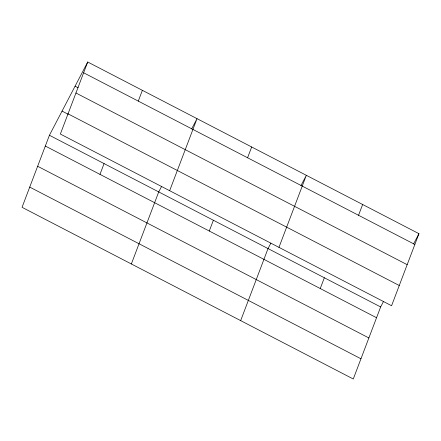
<?xml version="1.0" encoding="UTF-8"?>
<svg xmlns="http://www.w3.org/2000/svg" width="441" height="441" viewBox="0 0 441 441"><rect width="100%" height="100%" fill="white"/><g stroke="black" fill="none" stroke-linecap="round" stroke-linejoin="round"><path stroke-width="0.66" d="M87.72 62.005L60.356 134.047L391.58 305.734L418.95 233.686L87.72 62.005L49.42 135.266L22.05 207.314L353.28 378.995L380.644 306.953L383.488 301.512M99.975 174.371L104.07 163.594M138.281 101.11L142.377 90.333M131.357 263.966L158.721 191.923L161.566 186.482M169.658 190.705L197.028 118.657L191.653 128.932M209.282 231.029L213.378 220.252M247.583 157.768L251.679 146.985M240.659 320.624L268.029 248.581L270.873 243.14M278.966 247.362L306.335 175.314L300.96 185.589M320.243 288.546L324.339 277.764M358.544 215.28L362.64 204.503M413.575 243.961L418.95 233.686M83.63 72.782L414.854 244.468M75.08 86.177L78.118 87.753M75.946 93.001L407.175 264.683M68.035 113.833L399.265 285.514M62.06 111.088L68.129 114.236M49.42 135.266L380.644 306.953M45.324 146.043L376.548 317.729M37.645 166.263L368.869 337.949M29.729 187.094L360.958 358.781"/></g></svg>
